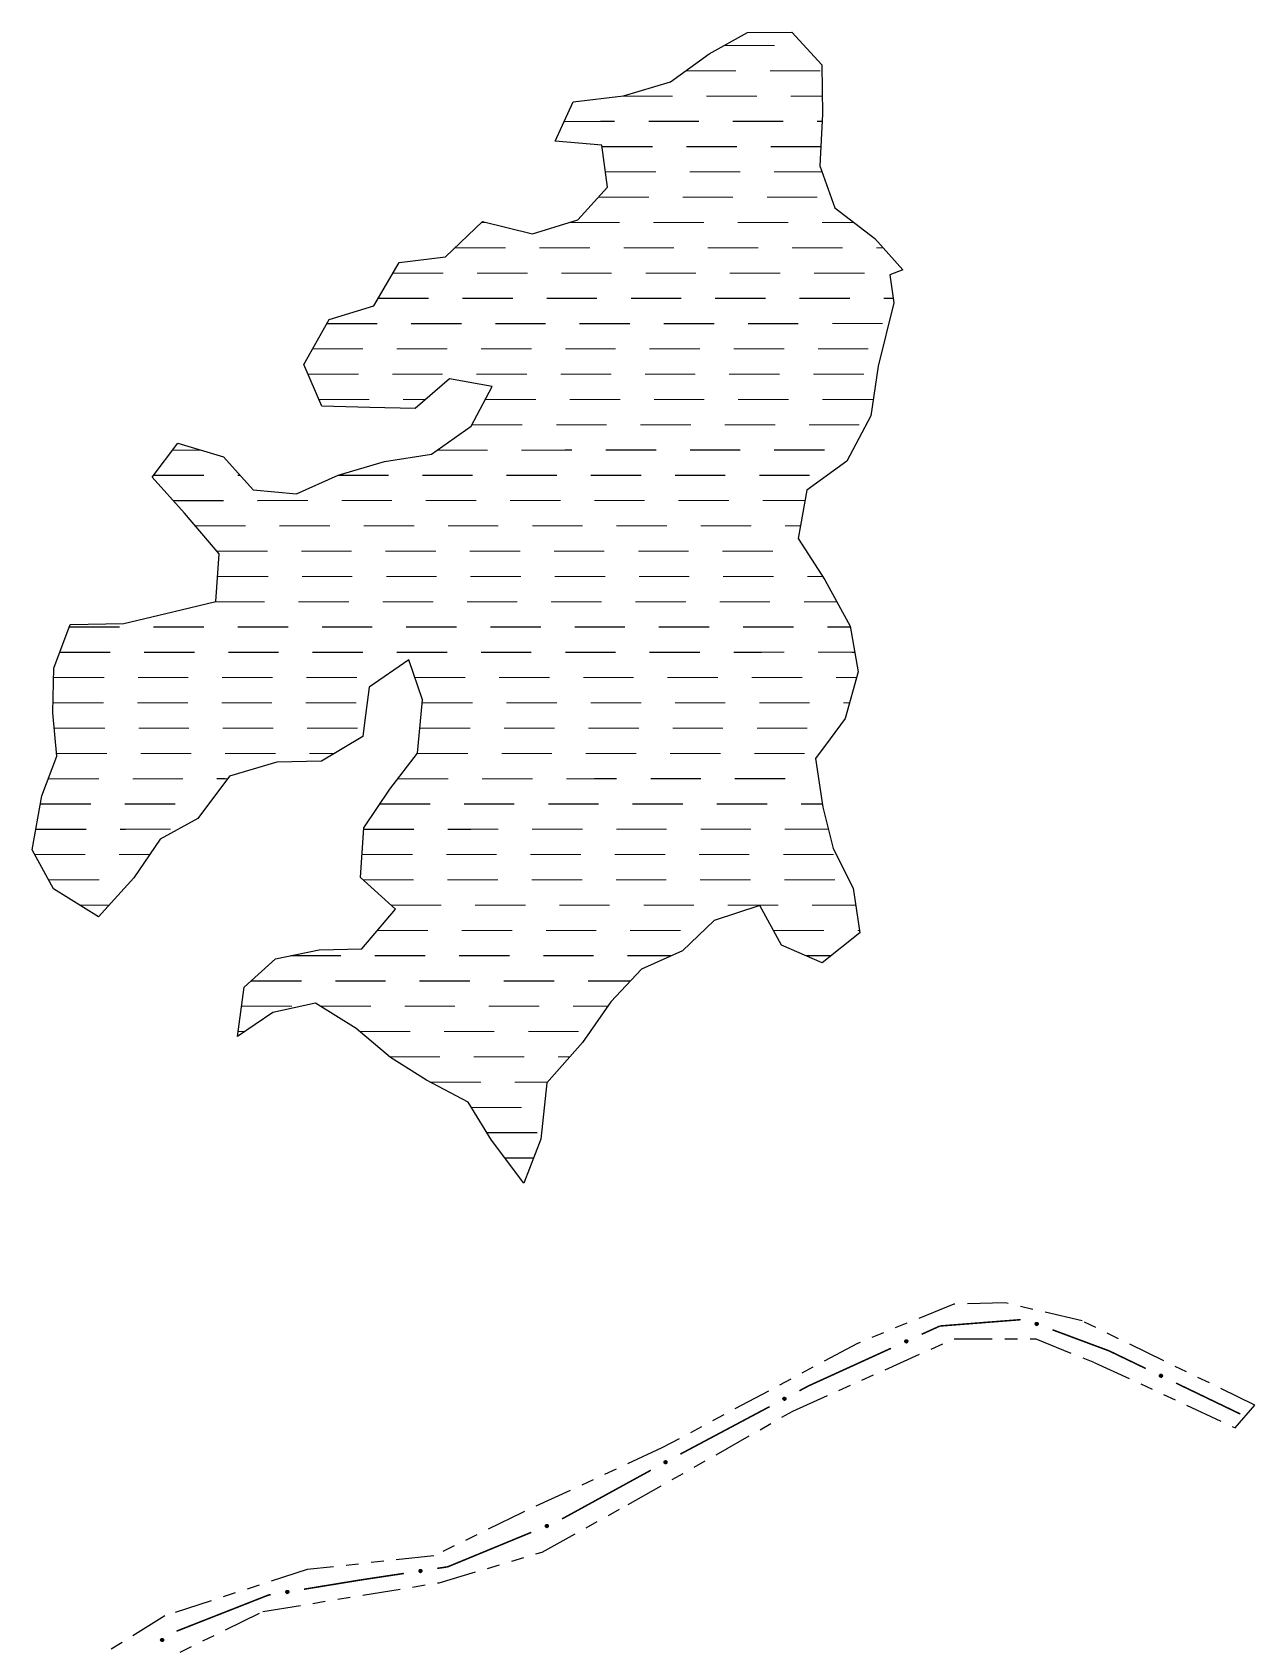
# Model space of a CAD drawing. Extents: x 208948 to 212966, y 4875285 to 4878160.
# Drawn here: x 210713.3 to 210858.4, y 4876042.3 to 4876233.6 of the extents above; entities that cross this region are included whole.
import ezdxf

# ---------------------------------------------------------------- set-up
doc = ezdxf.new("R2010")
doc.units = 0
doc.header["$LTSCALE"] = 1.5
doc.header["$MEASUREMENT"] = 0
doc.linetypes.add('TRACO_00', pattern=[10, -10])
doc.linetypes.add('TRACO_25', pattern=[8, 3, -1, 1, -1, 1, -1])
for name, color, linetype in [('HD-AREA-SUJ-INUND', 160, 'CONTINUOUS'), ('SV-EIXO-RUA-N-PAV', 6, 'CONTINUOUS'), ('SV-RUA-NAO-PAV', 7, 'CONTINUOUS')]:
    doc.layers.add(name, color=color, linetype=linetype)

# ---------------------------------------------------------------- blocks, each defined once
blk = doc.blocks.new('*X9')
at = {"layer": 'HD-AREA-SUJ-INUND', "const_width": 0.13}
for points in [[(210795.42017, 4876232.015202), (210801.42017, 4876232.016076)], [(210790.848506, 4876229.015124), (210796.848506, 4876229.015794)], [(210800.848506, 4876229.01624), (210806.848506, 4876229.01691)], [(210783.30657, 4876226.015015), (210789.30657, 4876226.015569)], [(210793.30657, 4876226.015938), (210799.30657, 4876226.016492)], [(210803.30657, 4876226.016861), (210806.306569, 4876226.017138)], [(210806.306569, 4876226.017138), (210807.072354, 4876226.015253)], [(210776.442109, 4876223.014914), (210782.442108, 4876223.015402)], [(210786.442108, 4876223.015728), (210792.442108, 4876223.016217)], [(210796.442108, 4876223.016542), (210802.442108, 4876223.017031)], [(210806.442108, 4876223.017357), (210807.060231, 4876223.01522)], [(210780.928091, 4876220.014926), (210786.928091, 4876220.015455)], [(210790.928091, 4876220.015809), (210796.928091, 4876220.016338)], [(210800.928091, 4876220.016692), (210805.928091, 4876220.017133)], [(210805.928091, 4876220.017133), (210806.906553, 4876220.015185)], [(210781.3278, 4876217.014897), (210787.3278, 4876217.015429)], [(210791.3278, 4876217.015784), (210797.3278, 4876217.016317)], [(210801.3278, 4876217.016672), (210806.3278, 4876217.017115)], [(210806.3278, 4876217.017115), (210807.044051, 4876217.015154)], [(210780.491372, 4876214.014855), (210786.491372, 4876214.015369)], [(210790.491372, 4876214.015712), (210796.491372, 4876214.016226)], [(210800.491372, 4876214.016569), (210806.491372, 4876214.017083)], [(210766.597927, 4876211.014683), (210767.203124, 4876211.014689)], [(210777.024799, 4876211.014787), (210783.024799, 4876211.015253)], [(210787.024799, 4876211.015563), (210793.024799, 4876211.016028)], [(210797.024799, 4876211.016338), (210803.024799, 4876211.016804)], [(210807.024799, 4876211.017114), (210810.024799, 4876211.017347)], [(210810.024799, 4876211.017347), (210810.844519, 4876211.015126)], [(210763.477427, 4876208.014619), (210769.477427, 4876208.015)], [(210773.477427, 4876208.015254), (210779.477427, 4876208.015635)], [(210783.477427, 4876208.015889), (210789.477427, 4876208.016271)], [(210793.477427, 4876208.016525), (210799.477427, 4876208.016906)], [(210803.477427, 4876208.01716), (210809.477427, 4876208.017541)], [(210813.477427, 4876208.017795), (210814.302258, 4876208.015127)], [(210756.087042, 4876205.014512), (210762.087041, 4876205.014865)], [(210766.087041, 4876205.0151), (210772.087041, 4876205.015453)], [(210776.087041, 4876205.015688), (210782.087041, 4876205.016041)], [(210786.087041, 4876205.016277), (210792.087041, 4876205.016629)], [(210796.087041, 4876205.016865), (210802.087041, 4876205.017218)], [(210806.087041, 4876205.017453), (210812.087041, 4876205.017806)], [(210754.345632, 4876202.014462), (210760.345632, 4876202.01481)], [(210764.345632, 4876202.015042), (210770.345632, 4876202.015391)], [(210774.345632, 4876202.015623), (210780.345632, 4876202.015971)], [(210784.345632, 4876202.016203), (210790.345632, 4876202.016552)], [(210794.345632, 4876202.016784), (210800.345632, 4876202.017132)], [(210804.345632, 4876202.017365), (210810.345632, 4876202.017713)], [(210814.345632, 4876202.017945), (210815.345632, 4876202.018003)], [(210815.345632, 4876202.018003), (210815.49203, 4876202.015073)], [(210748.247529, 4876199.014368), (210754.247529, 4876199.014702)], [(210758.247529, 4876199.014924), (210764.247529, 4876199.015258)], [(210768.247529, 4876199.015481), (210774.247529, 4876199.015815)], [(210778.247529, 4876199.016038), (210784.247529, 4876199.016371)], [(210788.247529, 4876199.016594), (210794.247529, 4876199.016928)], [(210798.247529, 4876199.017151), (210804.247529, 4876199.017485)], [(210808.247529, 4876199.017707), (210814.247529, 4876199.018041)], [(210746.558383, 4876196.014318), (210752.558383, 4876196.01465)], [(210756.558383, 4876196.014871), (210762.558383, 4876196.015202)], [(210766.558383, 4876196.015423), (210772.558383, 4876196.015755)], [(210776.558383, 4876196.015976), (210782.558383, 4876196.016308)], [(210786.558383, 4876196.016529), (210792.558383, 4876196.016861)], [(210796.558383, 4876196.017082), (210802.558383, 4876196.017413)], [(210806.558383, 4876196.017635), (210812.558383, 4876196.017966)], [(210746.011, 4876193.014279), (210752.011, 4876193.014611)], [(210756.011, 4876193.014833), (210762.011, 4876193.015164)], [(210766.011, 4876193.015386), (210772.011, 4876193.015718)], [(210776.011, 4876193.015939), (210782.011, 4876193.016271)], [(210786.011, 4876193.016492), (210792.011, 4876193.016824)], [(210796.011, 4876193.017045), (210802.011, 4876193.017377)], [(210806.011, 4876193.017598), (210812.011, 4876193.01793)], [(210747.305158, 4876190.014259), (210753.305158, 4876190.015016)], [(210757.305158, 4876190.01552), (210759.305158, 4876190.015772)], [(210759.305158, 4876190.015772), (210759.975027, 4876190.014386)], [(210767.077639, 4876190.014457), (210773.077639, 4876190.014857)], [(210777.077639, 4876190.015124), (210783.077639, 4876190.015524)], [(210787.077639, 4876190.01579), (210793.077639, 4876190.01619)], [(210797.077639, 4876190.016457), (210803.077639, 4876190.016857)], [(210807.077639, 4876190.017123), (210813.077639, 4876190.017523)], [(210805.480832, 4876187.017053), (210811.480832, 4876187.01745)], [(210765.480832, 4876187.014408), (210771.480832, 4876187.014805)], [(210775.480832, 4876187.015069), (210781.480832, 4876187.015466)], [(210785.480832, 4876187.015731), (210791.480832, 4876187.016127)], [(210795.480832, 4876187.016392), (210801.480832, 4876187.016789)], [(210729.916214, 4876184.014019), (210732.916214, 4876184.014748)], [(210732.916214, 4876184.014748), (210733.313519, 4876184.014053)], [(210761.358062, 4876184.014334), (210767.358062, 4876184.014721)], [(210771.358062, 4876184.014978), (210777.358062, 4876184.015365)], [(210781.358062, 4876184.015623), (210787.358062, 4876184.016009)], [(210791.358062, 4876184.016267), (210797.358062, 4876184.016654)], [(210801.358062, 4876184.016912), (210807.358062, 4876184.017298)], [(210727.660303, 4876181.013964), (210733.660303, 4876181.014802)], [(210737.660303, 4876181.01536), (210737.972158, 4876181.014067)], [(210749.580491, 4876181.014183), (210755.580491, 4876181.01454)], [(210759.580491, 4876181.014778), (210765.580491, 4876181.015135)], [(210769.580491, 4876181.015373), (210775.580491, 4876181.01573)], [(210779.580491, 4876181.015969), (210785.580491, 4876181.016326)], [(210789.580491, 4876181.016564), (210795.580491, 4876181.016921)], [(210799.580491, 4876181.017159), (210805.580491, 4876181.017516)], [(210729.999565, 4876178.013954), (210735.999565, 4876178.01427)], [(210739.999565, 4876178.01448), (210745.999565, 4876178.014796)], [(210749.999565, 4876178.015006), (210755.999565, 4876178.015322)], [(210759.999565, 4876178.015532), (210765.999565, 4876178.015848)], [(210769.999565, 4876178.016058), (210775.999565, 4876178.016373)], [(210779.999565, 4876178.016584), (210785.999565, 4876178.016899)], [(210789.999565, 4876178.01711), (210795.999565, 4876178.017425)], [(210799.999565, 4876178.017636), (210804.999565, 4876178.017899)], [(210804.999565, 4876178.017899), (210805.020001, 4876178.014704)], [(210732.630401, 4876175.013948), (210738.630401, 4876175.01427)], [(210742.630401, 4876175.014485), (210748.630401, 4876175.014807)], [(210752.630401, 4876175.015022), (210758.630401, 4876175.015344)], [(210762.630401, 4876175.015559), (210768.630401, 4876175.015881)], [(210772.630401, 4876175.016096), (210778.630401, 4876175.016418)], [(210782.630401, 4876175.016633), (210788.630401, 4876175.016955)], [(210792.630401, 4876175.01717), (210798.630401, 4876175.017492)], [(210802.630401, 4876175.017707), (210803.630401, 4876175.01776)], [(210803.630401, 4876175.01776), (210804.470821, 4876175.014666)], [(210735.216133, 4876172.01394), (210741.216133, 4876172.014267)], [(210745.216133, 4876172.014484), (210751.216133, 4876172.014811)], [(210755.216133, 4876172.015028), (210761.216133, 4876172.015355)], [(210765.216133, 4876172.015572), (210771.216133, 4876172.015899)], [(210775.216133, 4876172.016116), (210781.216133, 4876172.016443)], [(210785.216133, 4876172.01666), (210791.216133, 4876172.016986)], [(210795.216133, 4876172.017204), (210801.216133, 4876172.01753)], [(210735.29716, 4876169.013908), (210741.29716, 4876169.01423)], [(210745.29716, 4876169.014445), (210751.29716, 4876169.014768)], [(210755.29716, 4876169.014982), (210761.29716, 4876169.015305)], [(210765.29716, 4876169.01552), (210771.29716, 4876169.015842)], [(210775.29716, 4876169.016057), (210781.29716, 4876169.016379)], [(210785.29716, 4876169.016594), (210791.29716, 4876169.016916)], [(210795.29716, 4876169.017131), (210801.29716, 4876169.017453)], [(210805.29716, 4876169.017668), (210806.29716, 4876169.017722)], [(210806.29716, 4876169.017722), (210807.109836, 4876169.014626)], [(210734.884792, 4876166.013871), (210740.884792, 4876166.014189)], [(210744.884792, 4876166.014401), (210750.884792, 4876166.014719)], [(210754.884792, 4876166.01493), (210760.884792, 4876166.015248)], [(210764.884792, 4876166.01546), (210770.884792, 4876166.015778)], [(210774.884792, 4876166.01599), (210780.884792, 4876166.016308)], [(210784.884792, 4876166.01652), (210790.884792, 4876166.016837)], [(210794.884792, 4876166.017049), (210800.884792, 4876166.017367)], [(210804.884792, 4876166.017579), (210807.884792, 4876166.017738)], [(210807.884792, 4876166.017738), (210808.799505, 4876166.01461)], [(210717.662861, 4876163.013666), (210723.662861, 4876163.013951)], [(210727.662861, 4876163.014141), (210733.662861, 4876163.014426)], [(210737.662861, 4876163.014616), (210743.662861, 4876163.014901)], [(210747.662861, 4876163.015091), (210753.662861, 4876163.015376)], [(210757.662861, 4876163.015566), (210763.662861, 4876163.015851)], [(210767.662861, 4876163.016041), (210773.662861, 4876163.016326)], [(210777.662861, 4876163.016516), (210783.662861, 4876163.016801)], [(210787.662861, 4876163.016991), (210793.662861, 4876163.017276)], [(210797.662861, 4876163.017466), (210803.662861, 4876163.017751)], [(210807.662861, 4876163.017941), (210809.662861, 4876163.018036)], [(210809.662861, 4876163.018036), (210810.40887, 4876163.014593)], [(210716.549446, 4876160.013622), (210722.549446, 4876160.013904)], [(210726.549446, 4876160.014093), (210732.549446, 4876160.014375)], [(210736.549446, 4876160.014564), (210742.549446, 4876160.014847)], [(210746.549446, 4876160.015035), (210752.549446, 4876160.015318)], [(210756.549446, 4876160.015506), (210762.549446, 4876160.015789)], [(210766.549446, 4876160.015977), (210772.549446, 4876160.01626)], [(210776.549446, 4876160.016448), (210782.549446, 4876160.016731)], [(210786.549446, 4876160.016919), (210792.549446, 4876160.017202)], [(210796.549446, 4876160.01739), (210802.549446, 4876160.017673)], [(210806.549446, 4876160.017861), (210810.549446, 4876160.01805)], [(210810.549446, 4876160.01805), (210810.930216, 4876160.014566)], [(210715.822046, 4876157.013581), (210721.822046, 4876157.014015)], [(210725.822046, 4876157.014303), (210731.822046, 4876157.014737)], [(210735.822046, 4876157.015026), (210741.822046, 4876157.015459)], [(210745.822046, 4876157.015748), (210751.822046, 4876157.016181)], [(210758.69582, 4876157.01401), (210764.69582, 4876157.014386)], [(210768.69582, 4876157.014636), (210774.69582, 4876157.015011)], [(210778.69582, 4876157.015261), (210784.69582, 4876157.015637)], [(210788.69582, 4876157.015887), (210794.69582, 4876157.016262)], [(210798.69582, 4876157.016512), (210804.69582, 4876157.016888)], [(210808.69582, 4876157.017138), (210810.69582, 4876157.017263)], [(210810.69582, 4876157.017263), (210811.145684, 4876157.014535)], [(210715.756577, 4876154.013548), (210721.756577, 4876154.013991)], [(210725.756577, 4876154.014287), (210731.756577, 4876154.01473)], [(210735.756577, 4876154.015026), (210741.756577, 4876154.01547)], [(210745.756577, 4876154.015765), (210751.756577, 4876154.016209)], [(210759.580805, 4876154.013986), (210765.580805, 4876154.014368)], [(210769.580805, 4876154.014622), (210775.580805, 4876154.015003)], [(210779.580805, 4876154.015258), (210785.580805, 4876154.015639)], [(210789.580805, 4876154.015894), (210795.580805, 4876154.016275)], [(210799.580805, 4876154.016529), (210805.580805, 4876154.016911)], [(210809.580805, 4876154.017165), (210810.303254, 4876154.014493)], [(210715.895592, 4876151.013516), (210721.895592, 4876151.013963)], [(210725.895592, 4876151.014261), (210731.895592, 4876151.014707)], [(210735.895592, 4876151.015005), (210741.895592, 4876151.015452)], [(210745.895592, 4876151.015749), (210751.895592, 4876151.016196)], [(210759.302913, 4876151.01395), (210765.302913, 4876151.014336)], [(210769.302913, 4876151.014593), (210775.302913, 4876151.014978)], [(210779.302913, 4876151.015236), (210785.302913, 4876151.015621)], [(210789.302913, 4876151.015878), (210795.302913, 4876151.016264)], [(210799.302913, 4876151.016521), (210805.302913, 4876151.016906)], [(210716.165895, 4876148.013486), (210722.165895, 4876148.013957)], [(210726.165895, 4876148.014271), (210732.165895, 4876148.014742)], [(210736.165895, 4876148.015057), (210742.165895, 4876148.015528)], [(210746.165895, 4876148.015842), (210748.165895, 4876148.015999)], [(210748.165895, 4876148.015999), (210749.129302, 4876148.013816)], [(210758.995742, 4876148.013914), (210764.995742, 4876148.014307)], [(210768.995742, 4876148.014569), (210774.995742, 4876148.014962)], [(210778.995742, 4876148.015224), (210784.995742, 4876148.015617)], [(210788.995742, 4876148.01588), (210794.995742, 4876148.016273)], [(210798.995742, 4876148.016535), (210804.995742, 4876148.016928)], [(210715.189086, 4876145.013443), (210721.189086, 4876145.014028)], [(210725.189086, 4876145.014418), (210731.189086, 4876145.015003)], [(210735.189086, 4876145.015393), (210736.189086, 4876145.015491)], [(210736.189086, 4876145.015491), (210736.449835, 4876145.013656)], [(210756.68094, 4876145.013858), (210762.68094, 4876145.014242)], [(210766.68094, 4876145.014499), (210772.68094, 4876145.014883)], [(210776.68094, 4876145.015139), (210782.68094, 4876145.015524)], [(210786.68094, 4876145.01578), (210792.68094, 4876145.016164)], [(210796.68094, 4876145.016421), (210802.68094, 4876145.016805)], [(210714.247788, 4876142.013401), (210720.247788, 4876142.014004)], [(210724.247788, 4876142.014407), (210730.247787, 4876142.01501)], [(210754.531088, 4876142.013804), (210760.531088, 4876142.014179)], [(210764.531088, 4876142.014429), (210770.531088, 4876142.014804)], [(210774.531088, 4876142.015054), (210780.531088, 4876142.015429)], [(210784.531088, 4876142.015679), (210790.531088, 4876142.016054)], [(210794.531088, 4876142.016304), (210800.531088, 4876142.016679)], [(210804.531088, 4876142.016929), (210806.531088, 4876142.017054)], [(210806.531088, 4876142.017054), (210807.073325, 4876142.014329)], [(210713.710372, 4876139.013362), (210719.710372, 4876139.014018)], [(210723.710372, 4876139.014456), (210729.710372, 4876139.015112)], [(210752.615023, 4876139.013751), (210758.615023, 4876139.014118)], [(210762.615023, 4876139.014362), (210768.615023, 4876139.014728)], [(210772.615023, 4876139.014972), (210778.615023, 4876139.015338)], [(210782.615023, 4876139.015582), (210788.615023, 4876139.015948)], [(210792.615023, 4876139.016192), (210798.615023, 4876139.016559)], [(210802.615023, 4876139.016803), (210807.615023, 4876139.017108)], [(210807.615023, 4876139.017108), (210807.798271, 4876139.014303)], [(210713.588151, 4876136.013328), (210719.588151, 4876136.014058)], [(210723.588151, 4876136.014544), (210726.588151, 4876136.014909)], [(210726.588151, 4876136.014909), (210727.201051, 4876136.013464)], [(210752.429865, 4876136.013717), (210758.429865, 4876136.014079)], [(210762.429865, 4876136.014321), (210768.429865, 4876136.014683)], [(210772.429865, 4876136.014925), (210778.429865, 4876136.015288)], [(210782.429865, 4876136.01553), (210788.429865, 4876136.015892)], [(210792.429865, 4876136.016134), (210798.429865, 4876136.016496)], [(210802.429865, 4876136.016738), (210808.429865, 4876136.017101)], [(210715.223768, 4876133.013311), (210721.223768, 4876133.014167)], [(210752.567584, 4876133.013685), (210758.567584, 4876133.014043)], [(210762.567584, 4876133.014282), (210768.567584, 4876133.014641)], [(210772.567584, 4876133.014879), (210778.567584, 4876133.015238)], [(210782.567584, 4876133.015477), (210788.567584, 4876133.015835)], [(210792.567584, 4876133.016074), (210798.567584, 4876133.016432)], [(210802.567584, 4876133.016671), (210808.567584, 4876133.01703)], [(210718.921059, 4876130.013315), (210721.921059, 4876130.014036)], [(210721.921059, 4876130.014036), (210722.389706, 4876130.01335)], [(210755.849845, 4876130.013685), (210761.849845, 4876130.014051)], [(210765.849845, 4876130.014295), (210771.849845, 4876130.014661)], [(210775.849845, 4876130.014905), (210781.849845, 4876130.015271)], [(210785.849845, 4876130.015515), (210791.849845, 4876130.015882)], [(210795.849845, 4876130.016126), (210801.849845, 4876130.016492)], [(210805.849845, 4876130.016736), (210810.849845, 4876130.017041)], [(210810.849845, 4876130.017041), (210811.041802, 4876130.014237)], [(210754.257487, 4876127.013636), (210760.257487, 4876127.014071)], [(210764.257487, 4876127.014361), (210770.257487, 4876127.014796)], [(210774.257487, 4876127.015087), (210780.257487, 4876127.015522)], [(210784.257487, 4876127.015812), (210790.257487, 4876127.016247)], [(210801.273282, 4876127.014106), (210807.273282, 4876127.014948)], [(210811.273282, 4876127.015509), (210811.490225, 4876127.014208)], [(210743.945854, 4876124.0135), (210749.945854, 4876124.013903)], [(210753.945854, 4876124.014172), (210759.945854, 4876124.014575)], [(210763.945854, 4876124.014844), (210769.945854, 4876124.015248)], [(210773.945854, 4876124.015517), (210779.945854, 4876124.01592)], [(210783.945854, 4876124.016189), (210788.945854, 4876124.016525)], [(210788.945854, 4876124.016525), (210789.196347, 4876124.013952)], [(210805.122632, 4876124.014111), (210807.122632, 4876124.014629)], [(210807.122632, 4876124.014629), (210808.117909, 4876124.014141)], [(210739.245054, 4876121.01342), (210745.245054, 4876121.013824)], [(210749.245053, 4876121.014093), (210755.245053, 4876121.014498)], [(210759.245053, 4876121.014767), (210765.245053, 4876121.015172)], [(210769.245053, 4876121.015441), (210775.245053, 4876121.015845)], [(210779.245053, 4876121.016115), (210784.245053, 4876121.016452)], [(210784.245053, 4876121.016452), (210784.293374, 4876121.01387)], [(210738.124749, 4876118.013376), (210744.124749, 4876118.014383)], [(210747.477893, 4876118.013469), (210753.477893, 4876118.013932)], [(210757.477893, 4876118.014241), (210763.477893, 4876118.014704)], [(210767.477893, 4876118.015013), (210773.477893, 4876118.015476)], [(210777.477893, 4876118.015785), (210781.477893, 4876118.016093)], [(210781.477893, 4876118.016093), (210781.617444, 4876118.01381)], [(210737.717046, 4876115.013338), (210738.49661, 4876115.013346)], [(210752.156565, 4876115.013483), (210758.156565, 4876115.013999)], [(210762.156565, 4876115.014344), (210768.156565, 4876115.014861)], [(210772.156565, 4876115.015205), (210778.156565, 4876115.015722)], [(210755.682089, 4876112.013485), (210761.682088, 4876112.014068)], [(210765.682088, 4876112.014457), (210771.682088, 4876112.01504)], [(210775.682088, 4876112.015428), (210776.682088, 4876112.015526)], [(210776.682088, 4876112.015526), (210777.092997, 4876112.013699)], [(210760.538143, 4876109.013501), (210766.538142, 4876109.014222)], [(210770.538142, 4876109.014703), (210773.538142, 4876109.015064)], [(210773.538142, 4876109.015064), (210774.467713, 4876109.01364)], [(210765.399812, 4876106.013516), (210771.399812, 4876106.01443)], [(210767.239152, 4876103.013502), (210773.239152, 4876103.014555)], [(210769.382646, 4876100.01349), (210772.382646, 4876100.014215)], [(210772.382646, 4876100.014215), (210772.81109, 4876100.013524)]]:
    blk.add_lwpolyline(points, dxfattribs=at)

msp = doc.modelspace()

# ---------------------------------------------------------------- linework, layer by layer
at = {"layer": 'HD-AREA-SUJ-INUND', "linetype": 'TRACO_00'}
msp.add_polyline3d([(210759.340425, 4876151.418913, 12.422271), (210759.613296, 4876154.364751, 12.422271), (210757.968814, 4876159.113278, 12.422271), (210753.29138, 4876155.874974, 12.422271), (210752.732221, 4876151.646965, 12.422271), (210752.516672, 4876150.017127, 12.422271), (210747.598917, 4876147.108736, 12.422271), (210742.318598, 4876146.969415, 12.422271), (210736.679629, 4876145.320668, 12.422271), (210732.923901, 4876140.302881, 12.422271), (210728.445771, 4876137.84428, 12.422271), (210725.319712, 4876133.246269, 12.422271), (210721.143574, 4876128.638388, 12.422271), (210715.810105, 4876131.937864, 12.422271), (210713.275638, 4876136.586532, 12.422271), (210714.419893, 4876142.97415, 12.422271), (210716.195736, 4876147.682282, 12.422271), (210715.730979, 4876152.840524, 12.422271), (210715.732797, 4876152.923833, 12.422271), (210715.846161, 4876158.118654, 12.422271), (210717.771579, 4876163.3066, 12.422271), (210724.162001, 4876163.435792, 12.422271), (210729.961221, 4876164.824612, 12.422271), (210735.090522, 4876166.063564, 12.422271), (210735.485398, 4876171.701534, 12.422271), (210731.340649, 4876176.510338, 12.422271), (210727.506393, 4876180.809284, 12.422271), (210730.542956, 4876184.847502, 12.422271), (210735.994917, 4876183.207428, 12.422271), (210739.518791, 4876179.298382, 12.422271), (210744.669675, 4876178.80794, 12.422271), (210749.608063, 4876181.02657, 12.422271), (210755.10702, 4876182.675334, 12.422271), (210760.686697, 4876183.544363, 12.422271), (210765.384087, 4876186.832646, 12.422271), (210767.889993, 4876191.540691, 12.422271), (210762.828732, 4876192.450975, 12.422271), (210758.731585, 4876188.952694, 12.422271), (210753.37104, 4876189.053299, 12.422271), (210747.650409, 4876189.213925, 12.422271), (210745.515703, 4876194.16244, 12.422271), (210748.521074, 4876199.500204, 12.422271), (210753.820051, 4876201.109006, 12.422271), (210756.825569, 4876206.286827, 12.422271), (210762.355443, 4876206.935938, 12.422271), (210766.721973, 4876211.133941, 12.422271), (210772.653819, 4876209.66375, 12.422271), (210778.052749, 4876211.332519, 12.422271), (210781.569509, 4876215.200739, 12.422271), (210780.90489, 4876220.189065, 12.422271), (210775.373974, 4876220.679552, 12.422271), (210777.499902, 4876225.327664, 12.422271), (210783.48976, 4876226.0367, 12.422271), (210789.058686, 4876227.725442, 12.422271), (210793.636057, 4876231.023736, 12.422271), (210798.204121, 4876233.562298, 12.422271), (210803.464539, 4876233.59166, 12.422271), (210807.018388, 4876229.7126, 12.422271), (210807.103744, 4876223.864646, 12.422271), (210806.789331, 4876217.726841, 12.422271), (210808.564016, 4876212.768373, 12.422271), (210813.297745, 4876209.129088, 12.422271), (210816.651431, 4876205.409995, 12.422271), (210815.091847, 4876204.810392, 12.422271), (210815.565967, 4876201.498618, 12.422271), (210813.721652, 4876193.96437, 12.422271), (210812.836972, 4876188.066549, 12.422271), (210810.001641, 4876182.698775, 12.422271), (210805.244402, 4876179.240559, 12.422271), (210804.199535, 4876173.53269, 12.422271), (210807.374311, 4876168.604044, 12.422271), (210810.389577, 4876163.125611, 12.422271), (210811.334631, 4876157.68741, 12.422271), (210809.779565, 4876152.149543, 12.422271), (210807.991424, 4876149.739945, 12.422271), (210806.263601, 4876147.411629, 12.422271), (210807.12895, 4876141.643554, 12.422271), (210808.383564, 4876136.715137, 12.422271), (210810.738033, 4876132.046497, 12.422271), (210811.532965, 4876126.728273, 12.422271), (210807.055841, 4876123.170058, 12.422271), (210802.223502, 4876125.279893, 12.422271), (210799.648987, 4876129.978548, 12.422271), (210794.230165, 4876128.189824, 12.422271), (210790.473147, 4876124.581541, 12.422271), (210785.594718, 4876122.412885, 12.422271), (210781.977969, 4876118.524684, 12.422271), (210778.592071, 4876113.726775, 12.422271), (210774.376121, 4876108.908973, 12.422271), (210773.672151, 4876102.251398, 12.422271), (210771.656771, 4876097.01348, 12.422271), (210767.791781, 4876102.112148, 12.422271), (210765.027423, 4876106.620893, 12.422271), (210760.07459, 4876109.260556, 12.422271), (210755.791795, 4876111.920132, 12.422271), (210751.738298, 4876115.369402, 12.422271), (210746.905145, 4876118.368925, 12.422271), (210741.855705, 4876117.289907, 12.422271), (210737.637963, 4876114.431415, 12.422271), (210738.432681, 4876120.279264, 12.422271), (210742.159916, 4876123.647635, 12.422271), (210747.329384, 4876124.706645, 12.422271), (210752.419687, 4876124.845989, 12.422271), (210756.385744, 4876129.523871, 12.422271), (210752.261948, 4876133.293038, 12.422271), (210752.626575, 4876139.200917, 12.422271), (210755.712667, 4876143.758946, 12.422271), (210759.029016, 4876148.057039, 12.422271)], close=True, dxfattribs=at)
at = {"layer": 'SV-EIXO-RUA-N-PAV', "const_width": 0.18}
for points in [[(210818.874604, 4876079.088105), (210820.694547, 4876079.917446)], [(210820.694547, 4876079.917446), (210821.034796, 4876080.072496)], [(210821.034796, 4876080.072496), (210830.631413, 4876080.825173)], [(210834.406974, 4876079.623148), (210840.966549, 4876077.179384)], [(210805.46684, 4876072.978238), (210815.234717, 4876077.429423)], [(210840.966549, 4876077.179384), (210841.135196, 4876077.116555)], [(210841.135196, 4876077.116555), (210845.478847, 4876075.027204)], [(210804.349234, 4876072.384068), (210805.232205, 4876072.853495)], [(210805.232205, 4876072.853495), (210805.46684, 4876072.978238)], [(210849.083514, 4876073.293314), (210856.292847, 4876069.825533)], [(210790.221698, 4876064.873226), (210800.81735, 4876070.506357)], [(210856.292847, 4876069.825533), (210856.703153, 4876069.628171)], [(210776.187895, 4876057.188732), (210786.711604, 4876062.955148)], [(210762.605693, 4876051.498398), (210772.526349, 4876055.587829)], [(210761.350377, 4876051.308917), (210762.339176, 4876051.45817)], [(210762.339176, 4876051.45817), (210762.605693, 4876051.498398)], [(210745.542499, 4876048.838809), (210751.463746, 4876049.807741)], [(210751.463746, 4876049.807741), (210752.161367, 4876049.921897)], [(210752.161367, 4876049.921897), (210757.39518, 4876050.711906)], [(210730.410509, 4876043.861315), (210740.648776, 4876047.883491)], [(210740.648776, 4876047.883491), (210741.322916, 4876048.148332)], [(210741.322916, 4876048.148332), (210741.595, 4876048.192855)]]:
    msp.add_lwpolyline(points, dxfattribs=at)
at = {"layer": 'SV-EIXO-RUA-N-PAV'}
for points in [[(210832.4366, 4876080.47468), (210832.480788, 4876080.495643), (210832.523052, 4876080.504623), (210832.560459, 4876080.501967), (210832.592902, 4876080.491001), (210832.624829, 4876080.476044), (210832.653691, 4876080.453862), (210832.680271, 4876080.422147), (210832.70161, 4876080.377968), (210832.707964, 4876080.334068), (210832.707322, 4876080.297255), (210832.697836, 4876080.262768), (210832.682786, 4876080.231995), (210832.658753, 4876080.202777), (210832.62635, 4876080.176154), (210832.581407, 4876080.155772), (210832.539912, 4876080.147252), (210832.503798, 4876080.150771), (210832.469187, 4876080.160528), (210832.436775, 4876080.176189), (210832.408569, 4876080.198126), (210832.381822, 4876080.230799), (210832.362293, 4876080.275425), (210832.353323, 4876080.316714), (210832.356334, 4876080.352868), (210832.366707, 4876080.386727), (210832.381319, 4876080.418932), (210832.402409, 4876080.448873), (210832.4366, 4876080.47468)], [(210816.878268, 4876078.299354), (210816.894747, 4876078.345403), (210816.918325, 4876078.38161), (210816.946683, 4876078.406148), (210816.977396, 4876078.421298), (210817.010562, 4876078.433257), (210817.046661, 4876078.437938), (210817.087878, 4876078.434258), (210817.134187, 4876078.418052), (210817.169691, 4876078.39146), (210817.195235, 4876078.364946), (210817.212876, 4876078.33383), (210817.223955, 4876078.301416), (210817.227577, 4876078.263757), (210817.22344, 4876078.222024), (210817.206017, 4876078.175853), (210817.182658, 4876078.140515), (210817.154605, 4876078.117501), (210817.123211, 4876078.099964), (210817.089204, 4876078.088159), (210817.053742, 4876078.083769), (210817.011732, 4876078.08801), (210816.966388, 4876078.10581), (210816.930877, 4876078.128706), (210816.907475, 4876078.156428), (210816.890905, 4876078.187724), (210816.878505, 4876078.220844), (210816.872289, 4876078.256936), (210816.878268, 4876078.299354)], [(210847.199417, 4876074.321742), (210847.24534, 4876074.338569), (210847.288249, 4876074.34364), (210847.325254, 4876074.337569), (210847.356556, 4876074.323677), (210847.386979, 4876074.305859), (210847.413689, 4876074.281127), (210847.437252, 4876074.24711), (210847.454455, 4876074.201162), (210847.456761, 4876074.156865), (210847.45275, 4876074.120266), (210847.440144, 4876074.086792), (210847.422339, 4876074.057528), (210847.395732, 4876074.030633), (210847.361026, 4876074.00709), (210847.314405, 4876073.99091), (210847.272304, 4876073.986227), (210847.236665, 4876073.993039), (210847.203092, 4876074.005925), (210847.172251, 4876074.024489), (210847.146173, 4876074.048917), (210847.122531, 4876074.083903), (210847.107171, 4876074.13013), (210847.102021, 4876074.172067), (210847.108331, 4876074.207793), (210847.121762, 4876074.24056), (210847.139262, 4876074.271291), (210847.163006, 4876074.299174), (210847.199417, 4876074.321742)], [(210802.404751, 4876071.474963), (210802.418389, 4876071.521931), (210802.439714, 4876071.55951), (210802.466522, 4876071.585733), (210802.496253, 4876071.602728), (210802.528628, 4876071.61669), (210802.564374, 4876071.623565), (210802.605738, 4876071.622407), (210802.65295, 4876071.609057), (210802.69001, 4876071.584681), (210802.717125, 4876071.559775), (210802.736632, 4876071.529793), (210802.749668, 4876071.498116), (210802.755581, 4876071.460748), (210802.753998, 4876071.418841), (210802.739426, 4876071.371693), (210802.718266, 4876071.334995), (210802.691671, 4876071.310312), (210802.661405, 4876071.290892), (210802.628182, 4876071.277034), (210802.593054, 4876071.270488), (210802.550863, 4876071.272157), (210802.504518, 4876071.287157), (210802.467676, 4876071.307843), (210802.442625, 4876071.334085), (210802.424177, 4876071.364312), (210802.409779, 4876071.396614), (210802.401372, 4876071.432259), (210802.404751, 4876071.474963)], [(210788.286653, 4876063.943712), (210788.299697, 4876063.990849), (210788.320546, 4876064.028693), (210788.347021, 4876064.055253), (210788.376535, 4876064.072622), (210788.408731, 4876064.086991), (210788.444387, 4876064.094317), (210788.485763, 4876064.093681), (210788.53314, 4876064.080928), (210788.570504, 4876064.057022), (210788.597931, 4876064.03246), (210788.617815, 4876064.002727), (210788.63125, 4876063.971216), (210788.637634, 4876063.933927), (210788.636581, 4876063.892003), (210788.622604, 4876063.844674), (210788.60191, 4876063.807712), (210788.575628, 4876063.782695), (210788.54561, 4876063.762895), (210788.512565, 4876063.748619), (210788.477522, 4876063.74163), (210788.435313, 4876063.742767), (210788.388782, 4876063.757181), (210788.351682, 4876063.7774), (210788.326302, 4876063.803324), (210788.307474, 4876063.833316), (210788.292669, 4876063.865433), (210788.283813, 4876063.900969), (210788.286653, 4876063.943712)], [(210774.200623, 4876056.397054), (210774.218775, 4876056.44247), (210774.243662, 4876056.47779), (210774.272899, 4876056.501274), (210774.304145, 4876056.51529), (210774.337727, 4876056.526029), (210774.373973, 4876056.529386), (210774.415028, 4876056.524201), (210774.460713, 4876056.506311), (210774.49522, 4876056.478439), (210774.519777, 4876056.451007), (210774.536268, 4876056.419267), (210774.546154, 4876056.386469), (210774.548395, 4876056.348703), (210774.542734, 4876056.30715), (210774.523634, 4876056.261647), (210774.498998, 4876056.227187), (210774.470123, 4876056.205214), (210774.438108, 4876056.188837), (210774.403692, 4876056.178285), (210774.368093, 4876056.175195), (210774.326266, 4876056.18097), (210774.281604, 4876056.200417), (210774.246954, 4876056.224596), (210774.224582, 4876056.253155), (210774.209168, 4876056.285037), (210774.197988, 4876056.318589), (210774.193096, 4876056.354884), (210774.200623, 4876056.397054)], [(210759.214277, 4876051.097815), (210759.242751, 4876051.13758), (210759.275355, 4876051.165934), (210759.309354, 4876051.181755), (210759.343044, 4876051.187902), (210759.378219, 4876051.190309), (210759.414217, 4876051.184912), (210759.452845, 4876051.170071), (210759.492936, 4876051.141788), (210759.519786, 4876051.10648), (210759.537081, 4876051.073977), (210759.545514, 4876051.039216), (210759.547279, 4876051.005007), (210759.540436, 4876050.967798), (210759.525014, 4876050.9288), (210759.495598, 4876050.889176), (210759.463444, 4876050.861598), (210759.430157, 4876050.847158), (210759.395157, 4876050.838901), (210759.359217, 4876050.836875), (210759.32391, 4876050.842377), (210759.284673, 4876050.857975), (210759.245948, 4876050.887526), (210759.218076, 4876050.919282), (210759.203173, 4876050.952358), (210759.19582, 4876050.986999), (210759.192977, 4876051.022249), (210759.196896, 4876051.058662), (210759.214277, 4876051.097815)], [(210743.409178, 4876048.601265), (210743.437157, 4876048.64138), (210743.469407, 4876048.670135), (210743.503208, 4876048.686377), (210743.536819, 4876048.692941), (210743.571961, 4876048.695783), (210743.608024, 4876048.690832), (210743.646833, 4876048.67647), (210743.68727, 4876048.648686), (210743.714556, 4876048.613713), (210743.732252, 4876048.581427), (210743.741115, 4876048.546774), (210743.743304, 4876048.512588), (210743.736922, 4876048.475298), (210743.721984, 4876048.436112), (210743.693062, 4876048.396126), (210743.661252, 4876048.368152), (210743.628146, 4876048.353301), (210743.593251, 4876048.344612), (210743.557339, 4876048.34214), (210743.521966, 4876048.347204), (210743.482539, 4876048.362315), (210743.443451, 4876048.391385), (210743.415188, 4876048.422793), (210743.399876, 4876048.455682), (210743.392095, 4876048.490229), (210743.388815, 4876048.525441), (210743.392283, 4876048.5619), (210743.409178, 4876048.601265)], [(210728.523384, 4876042.840252), (210728.533705, 4876042.888059), (210728.552351, 4876042.927036), (210728.57726, 4876042.955069), (210728.605731, 4876042.974101), (210728.63705, 4876042.990291), (210728.672229, 4876042.999648), (210728.713573, 4876043.001384), (210728.761602, 4876042.991367), (210728.800275, 4876042.969642), (210728.829065, 4876042.946692), (210728.85062, 4876042.918147), (210728.865838, 4876042.887458), (210728.874349, 4876042.850595), (210728.875699, 4876042.80868), (210728.864458, 4876042.760628), (210728.845916, 4876042.722541), (210728.821111, 4876042.696059), (210728.792277, 4876042.674571), (210728.760103, 4876042.658425), (210728.725519, 4876042.64944), (210728.683314, 4876042.648156), (210728.636034, 4876042.65988), (210728.597836, 4876042.67794), (210728.571013, 4876042.702366), (210728.550496, 4876042.73123), (210728.533876, 4876042.762446), (210728.522998, 4876042.797416), (210728.523384, 4876042.840252)]]:
    msp.add_lwpolyline(points, close=True, dxfattribs=at)
for points in [[(210832.353323, 4876080.316714), (210832.682786, 4876080.231995)], [(210832.356334, 4876080.352868), (210832.697836, 4876080.262768)], [(210832.357812, 4876080.332859), (210832.687308, 4876080.247965)], [(210832.359492, 4876080.294373), (210832.665971, 4876080.218054)], [(210832.362293, 4876080.275425), (210832.658753, 4876080.202777)], [(210832.363804, 4876080.368486), (210832.700019, 4876080.278177)], [(210832.366707, 4876080.386727), (210832.707322, 4876080.297255)], [(210832.37619, 4876080.253205), (210832.63952, 4876080.190049)], [(210832.377945, 4876080.402534), (210832.703604, 4876080.319069)], [(210832.381319, 4876080.418932), (210832.707964, 4876080.334068)], [(210832.381822, 4876080.230799), (210832.62635, 4876080.176154)], [(210832.396247, 4876080.432119), (210832.700646, 4876080.358031)], [(210832.401186, 4876080.21477), (210832.596447, 4876080.168236)], [(210832.402409, 4876080.448873), (210832.70161, 4876080.377968)], [(210832.408569, 4876080.198126), (210832.581407, 4876080.155772)], [(210832.419664, 4876080.459798), (210832.686982, 4876080.399525)], [(210832.42696, 4876080.186238), (210832.554476, 4876080.153293)], [(210832.4366, 4876080.47468), (210832.680271, 4876080.422147)], [(210832.436775, 4876080.176189), (210832.539912, 4876080.147252)], [(210832.461133, 4876080.485121), (210832.659904, 4876080.440192)], [(210832.480788, 4876080.495643), (210832.653691, 4876080.453862)], [(210832.504859, 4876080.500866), (210832.63062, 4876080.467119)], [(210832.523052, 4876080.504623), (210832.624829, 4876080.476044)], [(210816.872289, 4876078.256936), (210817.134187, 4876078.418052)], [(210816.87679, 4876078.276857), (210817.108606, 4876078.422982)], [(210816.878268, 4876078.299354), (210817.087878, 4876078.434258)], [(210816.878505, 4876078.220844), (210817.169691, 4876078.39146)], [(210816.87976, 4876078.240723), (210817.147585, 4876078.403257)], [(210816.887697, 4876078.206852), (210817.177197, 4876078.377763)], [(210816.888263, 4876078.324072), (210817.060715, 4876078.432648)], [(210816.890905, 4876078.187724), (210817.195235, 4876078.364946)], [(210816.894747, 4876078.345403), (210817.046661, 4876078.437938)], [(210816.901733, 4876078.17276), (210817.203539, 4876078.346281)], [(210816.907475, 4876078.156428), (210817.212876, 4876078.33383)], [(210816.908099, 4876078.366101), (210817.020965, 4876078.431029)], [(210816.918325, 4876078.38161), (210817.010562, 4876078.433257)], [(210816.922653, 4876078.143306), (210817.215877, 4876078.315915)], [(210816.930877, 4876078.128706), (210817.223955, 4876078.301416)], [(210816.951023, 4876078.117247), (210817.221897, 4876078.27967)], [(210816.966388, 4876078.10581), (210817.227577, 4876078.263757)], [(210816.99192, 4876078.099895), (210817.22295, 4876078.241163)], [(210817.011732, 4876078.08801), (210817.22344, 4876078.222024)], [(210817.036761, 4876078.090338), (210817.207861, 4876078.195299)], [(210817.053742, 4876078.083769), (210817.206017, 4876078.175853)], [(210817.075159, 4876078.088342), (210817.188702, 4876078.155078)], [(210817.089204, 4876078.088159), (210817.182658, 4876078.140515)], [(210847.108331, 4876074.207793), (210847.440144, 4876074.086792)], [(210847.1172, 4876074.222661), (210847.44373, 4876074.101936)], [(210847.121762, 4876074.24056), (210847.45275, 4876074.120266)], [(210847.1344, 4876074.255271), (210847.451046, 4876074.142329)], [(210847.139262, 4876074.271291), (210847.456761, 4876074.156865)], [(210847.155335, 4876074.283055), (210847.451669, 4876074.181398)], [(210847.163006, 4876074.299174), (210847.454455, 4876074.201162)], [(210847.18119, 4876074.308473), (210847.441862, 4876074.223969)], [(210847.199417, 4876074.321742), (210847.437252, 4876074.24711)], [(210847.224804, 4876074.329891), (210847.418623, 4876074.266945)], [(210847.24534, 4876074.338569), (210847.413689, 4876074.281127)], [(210847.269787, 4876074.341565), (210847.391929, 4876074.296441)], [(210847.288249, 4876074.34364), (210847.386979, 4876074.305859)], [(210847.102021, 4876074.172067), (210847.422339, 4876074.057528)], [(210847.106118, 4876074.149255), (210847.404319, 4876074.045185)], [(210847.107171, 4876074.13013), (210847.395732, 4876074.030633)], [(210847.10797, 4876074.187733), (210847.428305, 4876074.073016)], [(210847.118975, 4876074.106731), (210847.375414, 4876074.01972)], [(210847.122531, 4876074.083903), (210847.361026, 4876074.00709)], [(210847.140346, 4876074.066167), (210847.330523, 4876074.001945)], [(210847.146173, 4876074.048917), (210847.314405, 4876073.99091)], [(210847.163398, 4876074.035395), (210847.287361, 4876073.990909)], [(210847.172251, 4876074.024489), (210847.272304, 4876073.986227)], [(210802.401372, 4876071.432259), (210802.65295, 4876071.609057)], [(210802.404648, 4876071.452418), (210802.627115, 4876071.612416)], [(210802.404751, 4876071.474963), (210802.605738, 4876071.622407)], [(210802.409779, 4876071.396614), (210802.69001, 4876071.584681)], [(210802.409818, 4876071.416532), (210802.667226, 4876071.595106)], [(210802.413219, 4876071.500245), (210802.578724, 4876071.619142)], [(210802.418389, 4876071.521931), (210802.564374, 4876071.623565)], [(210802.419808, 4876071.383208), (210802.698338, 4876071.571467)], [(210802.424177, 4876071.364312), (210802.717125, 4876071.559775)], [(210802.430453, 4876071.543405), (210802.539147, 4876071.615101)], [(210802.435898, 4876071.350037), (210802.726552, 4876071.541652)], [(210802.439714, 4876071.55951), (210802.528628, 4876071.61669)], [(210802.442625, 4876071.334085), (210802.736632, 4876071.529793)], [(210802.458576, 4876071.321914), (210802.740721, 4876071.512095)], [(210802.467676, 4876071.307843), (210802.749668, 4876071.498116)], [(210802.488483, 4876071.297635), (210802.748941, 4876071.476285)], [(210802.504518, 4876071.287157), (210802.755581, 4876071.460748)], [(210802.530363, 4876071.282811), (210802.752342, 4876071.437914)], [(210802.550863, 4876071.272157), (210802.753998, 4876071.418841)], [(210802.575704, 4876071.276009), (210802.74008, 4876071.391215)], [(210802.593054, 4876071.270488), (210802.739426, 4876071.371693)], [(210802.614152, 4876071.276359), (210802.723411, 4876071.3499)], [(210802.628182, 4876071.277034), (210802.718266, 4876071.334995)], [(210788.283813, 4876063.900969), (210788.53314, 4876064.080928)], [(210788.286653, 4876063.943712), (210788.485763, 4876064.093681)], [(210788.286835, 4876063.921167), (210788.507265, 4876064.083961)], [(210788.292457, 4876063.88535), (210788.54759, 4876064.067159)], [(210788.292669, 4876063.865433), (210788.570504, 4876064.057022)], [(210788.294801, 4876063.969099), (210788.458792, 4876064.090076)], [(210788.299697, 4876063.990849), (210788.444387, 4876064.094317)], [(210788.302867, 4876063.852155), (210788.578998, 4876064.043914)], [(210788.307474, 4876063.833316), (210788.597931, 4876064.03246)], [(210788.311489, 4876064.012474), (210788.41927, 4876064.085535)], [(210788.319374, 4876063.819189), (210788.607587, 4876064.014457)], [(210788.320546, 4876064.028693), (210788.408731, 4876064.086991)], [(210788.326302, 4876063.803324), (210788.617815, 4876064.002727)], [(210788.342405, 4876063.791355), (210788.622127, 4876063.985082)], [(210788.351682, 4876063.7774), (210788.63125, 4876063.971216)], [(210788.372617, 4876063.767455), (210788.630799, 4876063.949379)], [(210788.388782, 4876063.757181), (210788.637634, 4876063.933927)], [(210788.41468, 4876063.75316), (210788.634684, 4876063.911053)], [(210788.435313, 4876063.742767), (210788.636581, 4876063.892003)], [(210788.460104, 4876063.746931), (210788.623012, 4876063.864203)], [(210788.477522, 4876063.74163), (210788.622604, 4876063.844674)], [(210788.498544, 4876063.747767), (210788.606866, 4876063.822681)], [(210788.512565, 4876063.748619), (210788.60191, 4876063.807712)], [(210774.193096, 4876056.354884), (210774.460713, 4876056.506311)], [(210774.197988, 4876056.318589), (210774.49522, 4876056.478439)], [(210774.198322, 4876056.374627), (210774.435329, 4876056.512174)], [(210774.199969, 4876056.338408), (210774.47356, 4876056.491036)], [(210774.200623, 4876056.397054), (210774.415028, 4876056.524201)], [(210774.206662, 4876056.304269), (210774.50222, 4876056.464476)], [(210774.209168, 4876056.285037), (210774.519777, 4876056.451007)], [(210774.211516, 4876056.421391), (210774.387824, 4876056.523585)], [(210774.218775, 4876056.44247), (210774.373973, 4876056.529386)], [(210774.219441, 4876056.269687), (210774.527393, 4876056.432051)], [(210774.224582, 4876056.253155), (210774.536268, 4876056.419267)], [(210774.232875, 4876056.462665), (210774.348042, 4876056.523422)], [(210774.239269, 4876056.239487), (210774.538612, 4876056.401254)], [(210774.243662, 4876056.47779), (210774.337727, 4876056.526029)], [(210774.246954, 4876056.224596), (210774.546154, 4876056.386469)], [(210774.266667, 4876056.212408), (210774.543302, 4876056.364814)], [(210774.281604, 4876056.200417), (210774.548395, 4876056.348703)], [(210774.306902, 4876056.193571), (210774.542945, 4876056.326293)], [(210774.326266, 4876056.18097), (210774.542734, 4876056.30715)], [(210774.351364, 4876056.182381), (210774.526189, 4876056.281013)], [(210774.368093, 4876056.175195), (210774.523634, 4876056.261647)], [(210774.389663, 4876056.178981), (210774.505571, 4876056.241519)], [(210774.403692, 4876056.178285), (210774.498998, 4876056.227187)], [(210759.192977, 4876051.022249), (210759.519786, 4876051.10648)], [(210759.19582, 4876050.986999), (210759.537081, 4876051.073977)], [(210759.196896, 4876051.058662), (210759.492936, 4876051.141788)], [(210759.19798, 4876051.006272), (210759.523249, 4876051.091249)], [(210759.199635, 4876051.041022), (210759.501763, 4876051.123885)], [(210759.20213, 4876050.969639), (210759.539949, 4876051.05375)], [(210759.203173, 4876050.952358), (210759.545514, 4876051.039216)], [(210759.206687, 4876051.076586), (210759.469686, 4876051.153543)], [(210759.214171, 4876050.935577), (210759.543487, 4876051.021165)], [(210759.214277, 4876051.097815), (210759.452845, 4876051.170071)], [(210759.218076, 4876050.919282), (210759.547279, 4876051.005007)], [(210759.230667, 4876051.118845), (210759.426282, 4876051.175971)], [(210759.234308, 4876050.902738), (210759.539338, 4876050.984659)], [(210759.242751, 4876051.13758), (210759.414217, 4876051.184912)], [(210759.245948, 4876050.887526), (210759.540436, 4876050.967798)], [(210759.261267, 4876051.153823), (210759.387612, 4876051.185314)], [(210759.268879, 4876050.874836), (210759.529791, 4876050.947339)], [(210759.275355, 4876051.165934), (210759.378219, 4876051.190309)], [(210759.284673, 4876050.857975), (210759.525014, 4876050.9288)], [(210759.309382, 4876050.85335), (210759.502704, 4876050.907371)], [(210759.32391, 4876050.842377), (210759.495598, 4876050.889176)], [(210759.34576, 4876050.840902), (210759.47325, 4876050.873945)], [(210759.359217, 4876050.836875), (210759.463444, 4876050.861598)], [(210743.388815, 4876048.525441), (210743.714556, 4876048.613713)], [(210743.392095, 4876048.490229), (210743.732252, 4876048.581427)], [(210743.392283, 4876048.5619), (210743.68727, 4876048.648686)], [(210743.394016, 4876048.509528), (210743.718207, 4876048.598527)], [(210743.39524, 4876048.544295), (210743.696318, 4876048.630894)], [(210743.398619, 4876048.472949), (210743.73537, 4876048.561238)], [(210743.399876, 4876048.455682), (210743.741115, 4876048.546774)], [(210743.401851, 4876048.579943), (210743.663877, 4876048.660153)], [(210743.409178, 4876048.601265), (210743.646833, 4876048.67647)], [(210743.411081, 4876048.439039), (210743.739312, 4876048.528699)], [(210743.415188, 4876048.422793), (210743.743304, 4876048.512588)], [(210743.425306, 4876048.622496), (210743.620198, 4876048.682041)], [(210743.431623, 4876048.406451), (210743.735615, 4876048.492144)], [(210743.437157, 4876048.64138), (210743.608024, 4876048.690832)], [(210743.443451, 4876048.391385), (210743.736922, 4876048.475298)], [(210743.455471, 4876048.657851), (210743.581416, 4876048.690904)], [(210743.466537, 4876048.37898), (210743.726531, 4876048.454708)], [(210743.469407, 4876048.670135), (210743.571961, 4876048.695783)], [(210743.482539, 4876048.362315), (210743.721984, 4876048.436112)], [(210743.507303, 4876048.357997), (210743.699942, 4876048.414408)], [(210743.521966, 4876048.347204), (210743.693062, 4876048.396126)], [(210743.543833, 4876048.346), (210743.670904, 4876048.38062)], [(210743.557339, 4876048.34214), (210743.661252, 4876048.368152)], [(210728.522998, 4876042.797416), (210728.761602, 4876042.991367)], [(210728.523384, 4876042.840252), (210728.713573, 4876043.001384)], [(210728.524857, 4876042.817755), (210728.735596, 4876042.992913)], [(210728.530064, 4876042.866064), (210728.686853, 4876042.996239)], [(210728.532523, 4876042.782318), (210728.776818, 4876042.978449)], [(210728.533705, 4876042.888059), (210728.672229, 4876042.999648)], [(210728.533876, 4876042.762446), (210728.800275, 4876042.969642)], [(210728.544238, 4876042.910324), (210728.647655, 4876042.989441)], [(210728.544817, 4876042.749774), (210728.809507, 4876042.957042)], [(210728.550496, 4876042.73123), (210728.829065, 4876042.946692)], [(210728.552351, 4876042.927036), (210728.63705, 4876042.990291)], [(210728.563186, 4876042.717809), (210728.839736, 4876042.929272)], [(210728.571013, 4876042.702366), (210728.85062, 4876042.918147)], [(210728.587775, 4876042.69134), (210728.855936, 4876042.900778)], [(210728.597836, 4876042.67794), (210728.865838, 4876042.887458)], [(210728.619306, 4876042.66921), (210728.866639, 4876042.86563)], [(210728.636034, 4876042.65988), (210728.874349, 4876042.850595)], [(210728.662119, 4876042.65735), (210728.872714, 4876042.82759)], [(210728.683314, 4876042.648156), (210728.875699, 4876042.80868)], [(210728.707825, 4876042.653734), (210728.863746, 4876042.780149)], [(210728.725519, 4876042.64944), (210728.864458, 4876042.760628)], [(210728.746155, 4876042.656771), (210728.850005, 4876042.737769)], [(210728.760103, 4876042.658425), (210728.845916, 4876042.722541)]]:
    msp.add_lwpolyline(points, dxfattribs=at)
at = {"layer": 'SV-RUA-NAO-PAV', "linetype": 'TRACO_25'}
msp.add_polyline3d([(210725.466175, 4876038.729486, 13.652518), (210740.670632, 4876046.195047, 13.700575), (210761.569275, 4876049.611351, 13.710186), (210773.796991, 4876053.238617, 14.027359), (210784.01675, 4876058.890901, 14.027359), (210803.574207, 4876069.96918, 13.825521), (210822.737966, 4876078.563871, 13.854356), (210832.418814, 4876078.532727, 13.863967), (210839.431977, 4876075.722878, 13.825521), (210856.090469, 4876067.978613, 13.642907), (210858.418193, 4876070.682384, 13.690964), (210837.917323, 4876080.671319, 13.777465), (210828.804585, 4876082.82165, 13.777465), (210822.684204, 4876082.672433, 13.758243), (210811.257506, 4876078.005438, 13.844745), (210788.036887, 4876065.60257, 13.969691), (210771.462496, 4876057.937243, 13.979302), (210760.966307, 4876052.800302, 13.969691), (210745.926524, 4876051.172669, 13.921635), (210729.030104, 4876045.696611, 13.81591), (210713.387703, 4876035.941908, 13.81591)], dxfattribs=at)

# ---------------------------------------------------------------- block references
at = {"layer": 'HD-AREA-SUJ-INUND'}
msp.add_blockref('*X9', (0, 0), dxfattribs=at)

doc.saveas('drawing.dxf')
